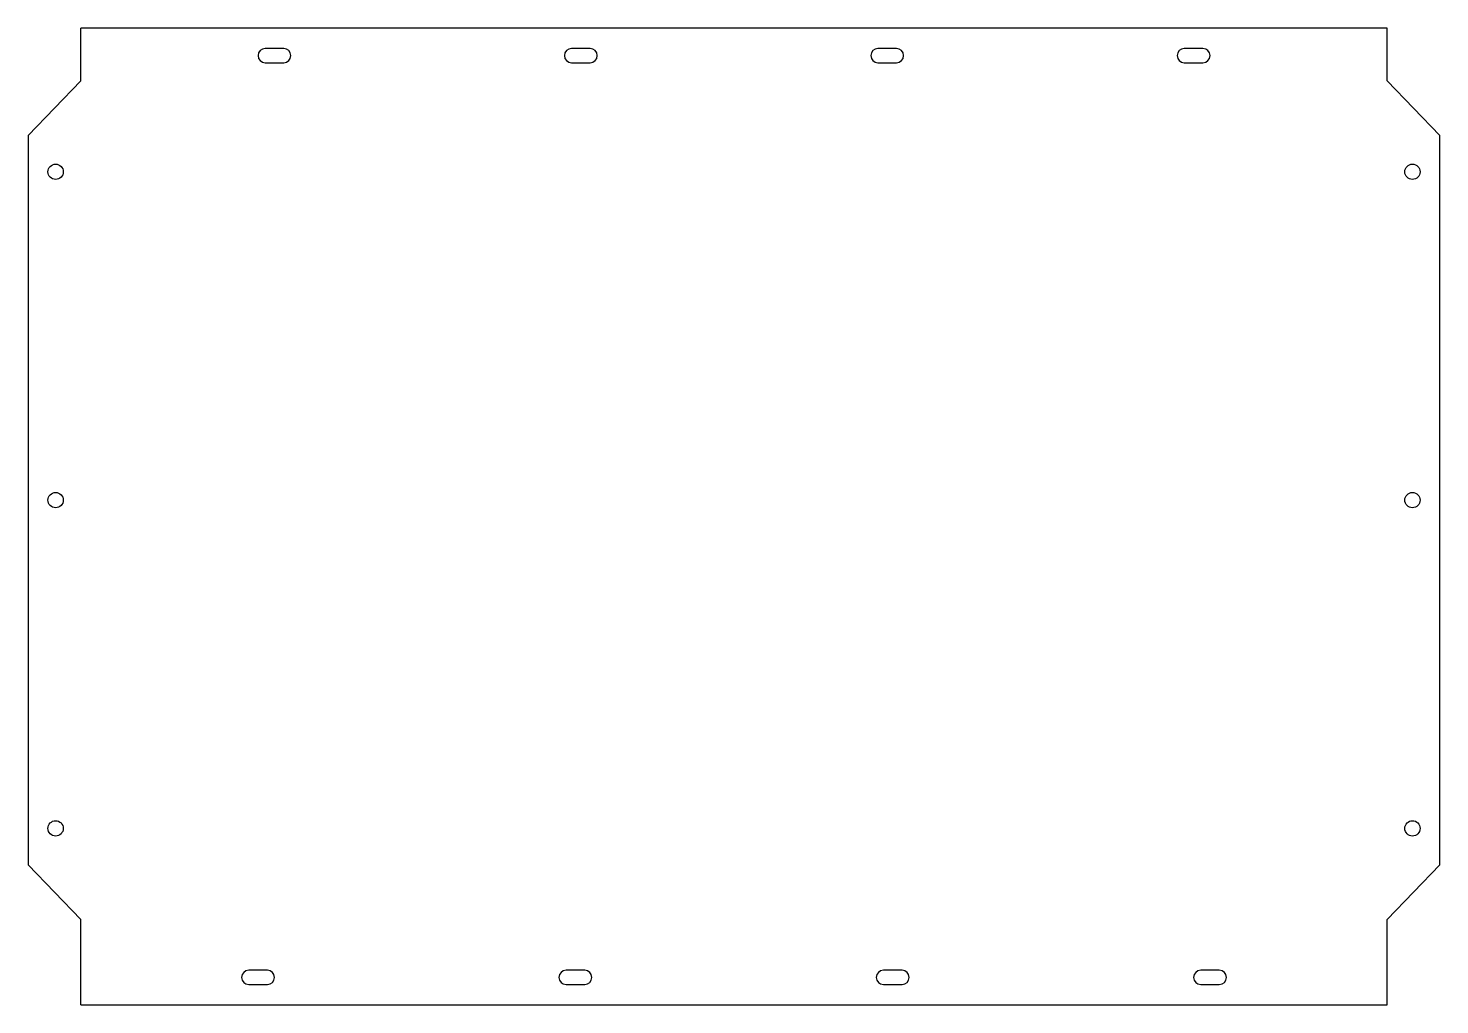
# Model space of a CAD drawing. Header units: millimetres. Extents: x 811 to 2101, y 602 to 1495.
import ezdxf

# ---------------------------------------------------------------- set-up
doc = ezdxf.new("R2010")
doc.units = ezdxf.units.MM

msp = doc.modelspace()

# ---------------------------------------------------------------- linework, layer by layer
for p, q in [((2053.4, 1494.8), (859.4, 1494.8)), ((859.4, 1446.8), (859.4, 1494.8)), ((2053.4, 1446.8), (2053.4, 1494.8)), ((859.4, 1446.8), (811.4, 1396.8)), ((2053.4, 1446.8), (2101.4, 1396.8)), ((811.4, 1396.8), (811.4, 730.4)), ((2101.4, 730.4), (2101.4, 1396.8)), ((859.4, 680.4), (811.4, 730.4)), ((2053.4, 680.4), (2101.4, 730.4)), ((859.4, 602.4), (859.4, 680.4)), ((2053.4, 602.4), (2053.4, 680.4)), ((859.4, 602.4), (2053.4, 602.4))]:
    msp.add_line(p, q)
for points in [[(1044.9, 1463.3, 1), (1044.9, 1476.3), (1027.9, 1476.3, 1), (1027.9, 1463.3)], [(1324.9, 1463.3, 1), (1324.9, 1476.3), (1307.9, 1476.3, 1), (1307.9, 1463.3)], [(1604.9, 1463.3, 1), (1604.9, 1476.3), (1587.9, 1476.3, 1), (1587.9, 1463.3)], [(1884.9, 1463.3, 1), (1884.9, 1476.3), (1867.9, 1476.3, 1), (1867.9, 1463.3)], [(1029.9, 620.9, 1), (1029.9, 633.9), (1012.9, 633.9, 1), (1012.9, 620.9)], [(1319.9, 620.9, 1), (1319.9, 633.9), (1302.9, 633.9, 1), (1302.9, 620.9)], [(1609.9, 620.9, 1), (1609.9, 633.9), (1592.9, 633.9, 1), (1592.9, 620.9)], [(1899.9, 620.9, 1), (1899.9, 633.9), (1882.9, 633.9, 1), (1882.9, 620.9)]]:
    msp.add_lwpolyline(points, format="xyb", close=True)
for centre in [(836.4, 1363.6), (2076.4, 1363.6), (836.4, 1063.6), (2076.4, 1063.6), (836.4, 763.6), (2076.4, 763.6)]:
    msp.add_circle(centre, 7)

doc.saveas('drawing.dxf')
